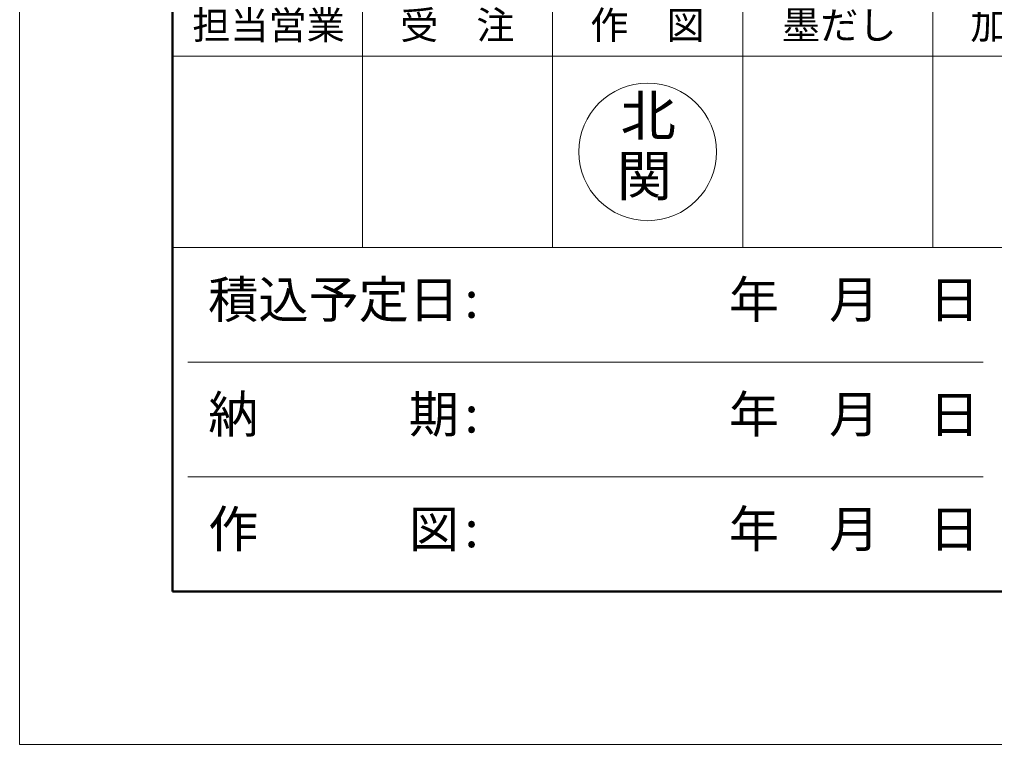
# Model space of a CAD drawing. Units: millimetres, scale not verified. Extents: x -3712 to 3712, y -2625 to 2625.
# Drawn here: x -3712 to -2119, y -2625 to -1440 of the extents above; entities that cross this region are included whole.
import ezdxf
from ezdxf.enums import TextEntityAlignment as Align

# ---------------------------------------------------------------- set-up
doc = ezdxf.new("R2010")
doc.units = ezdxf.units.MM
doc.header["$LTSCALE"] = 10
for name, color, linetype, lineweight in [('0-0_D-TTL', 158, 'Continuous', 20), ('0-1_Defpoints', 7, 'Continuous', 18), ('0-2_D-TTL-FRAM1', 143, 'Continuous', 13), ('0-3_D-TTL-TXT', 7, 'Continuous', 13)]:
    doc.layers.add(name, color=color, linetype=linetype, lineweight=lineweight)
doc.styles.add('ＭＳ ゴシック', font='')
doc.styles.get('ＭＳ ゴシック').set_extended_font_data('MS Gothic')

# ---------------------------------------------------------------- blocks, each defined once
blk = doc.blocks.new('A$C4DE05FD1')
at = {"layer": '0-0_D-TTL', "color": 143, "lineweight": 50}
for p, q in [((2000, 39500), (2000, 2000)), ((2000, 2000), (57400, 2000))]:
    blk.add_line(p, q, dxfattribs=at)
at = {"layer": '0-1_Defpoints', "color": 143}
for p, q in [((0, 42000), (0, 0)), ((0, 0), (59400, 0))]:
    blk.add_line(p, q, dxfattribs=at)
blk = doc.blocks.new('A$C63412F00')
at = {"layer": '0-2_D-TTL-FRAM1', "lineweight": 50}
for p, q in [((0, 24375), (0, 0)), ((0, 0), (21750, 0))]:
    blk.add_line(p, q, dxfattribs=at)
at = {"layer": '0-2_D-TTL-FRAM1'}
for p, q in [((3107.1, 9625), (3107.1, 5625)), ((6214.3, 9625), (6214.3, 5625)), ((9321.4, 9625), (9321.4, 5625)), ((12428.6, 9625), (12428.6, 5625)), ((0, 8750), (21750, 8750)), ((0, 5625), (21750, 5625)), ((250, 3750), (13250, 3750)), ((250, 1875), (13250, 1875))]:
    blk.add_line(p, q, dxfattribs=at)
at = {"layer": '0-3_D-TTL-TXT', "style": 'ＭＳ ゴシック'}
for s, height, p in [('担当営業', 457, (324.2, 8892.7)), ('受\u3000注', 457, (3721.9, 8892.7)), ('作\u3000図', 457, (6829, 8892.7)), ('墨だし', 457, (9965.2, 8892.7)), ('加\u3000工', 457, (13043.3, 8892.7)), ('積込予定日:', 601.3, (584.1, 4292.4)), ('納\u3000\u3000\u3000期:', 601.3, (584.1, 2417.4)), ('作\u3000\u3000\u3000図:', 601.3, (584.1, 542.4))]:
    blk.add_text(s, height=height, dxfattribs=at).set_placement(p, align=Align.BOTTOM_LEFT)

msp = doc.modelspace()

# ---------------------------------------------------------------- linework, layer by layer
at = {"layer": '0-3_D-TTL-TXT', "color": 1}
msp.add_circle((-2685.71, -1656.25), 112.5, dxfattribs=at)

# ---------------------------------------------------------------- block references
at = {"layer": '0-0_D-TTL'}
for name, p, xscale, yscale in [('A$C4DE05FD1', (-3712.5, -2625), 0.125, 0.125), ('A$C63412F00', (-3462.5, -2375), 0.1, 0.1)]:
    msp.add_blockref(name, p, dxfattribs=dict(at, xscale=xscale, yscale=yscale))

# ---------------------------------------------------------------- texts
at = {"layer": '0-3_D-TTL-TXT', "color": 1, "style": 'ＭＳ ゴシック'}
for s, p in [('北', (-2729.89, -1650.01)), ('関', (-2736.04, -1748.17))]:
    msp.add_text(s, height=66.15, dxfattribs=at).set_placement(p, align=Align.BOTTOM_LEFT)
at = {"layer": '0-3_D-TTL-TXT', "style": 'ＭＳ ゴシック'}
for p in [(-2552.92, -1945.76), (-2552.92, -2133.26), (-2552.92, -2320.76)]:
    msp.add_text('年  月  日', height=60.12, dxfattribs=at).set_placement(p, align=Align.BOTTOM_LEFT)

doc.saveas('drawing.dxf')
